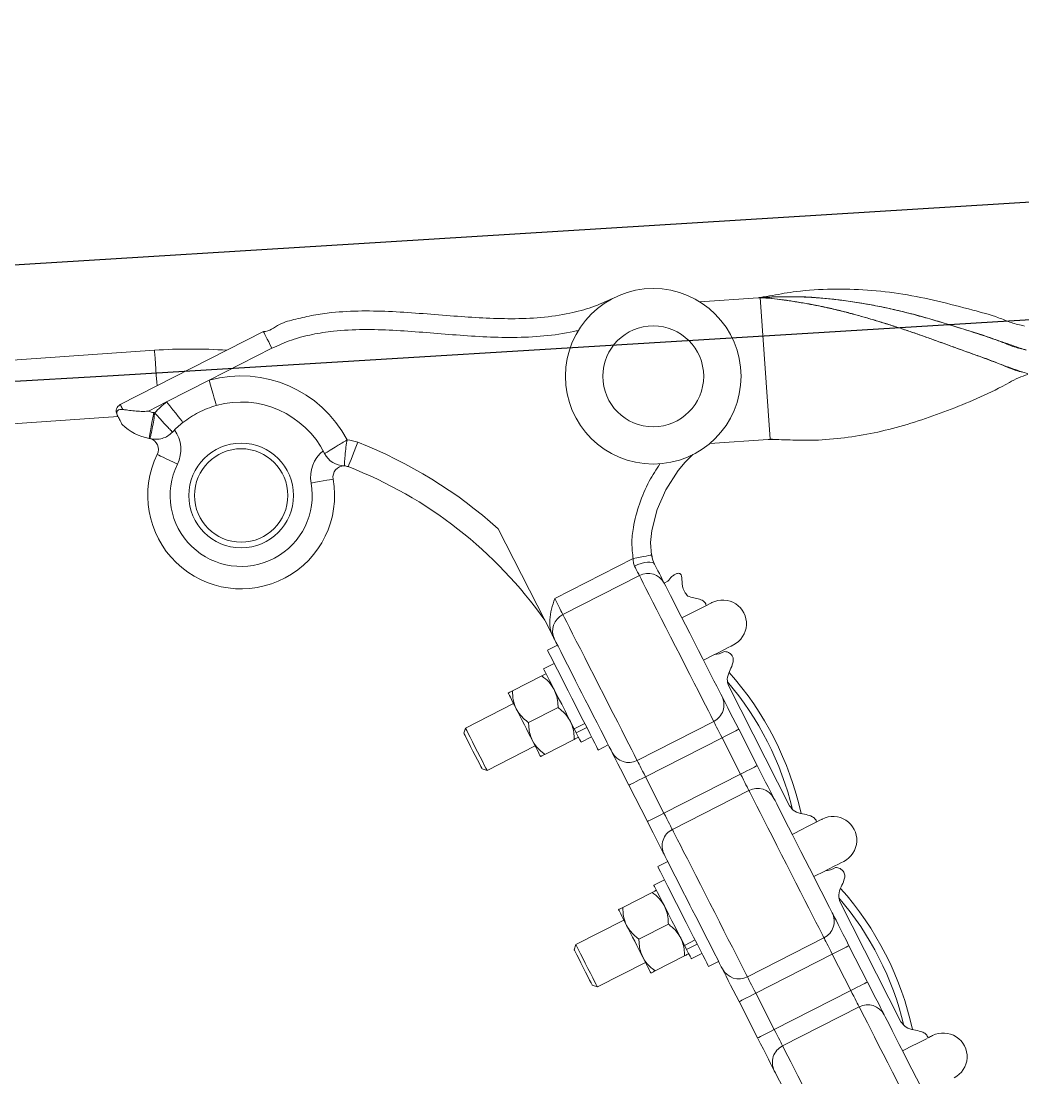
# Model space of a CAD drawing. Header units: millimetres. Extents: x 1587714 to 3094800, y -694377 to -413614.
# Drawn here: x 2352859.8 to 2353127.8, y -549986.3 to -549703.6 of the extents above; entities that cross this region are included whole.
import ezdxf

# ---------------------------------------------------------------- set-up
doc = ezdxf.new("R2010")
doc.units = ezdxf.units.MM

# ---------------------------------------------------------------- blocks, each defined once
blk = doc.blocks.new('poste RT1 vista lateral')
at = {"color": 7, "linetype": 'Continuous', "lineweight": 15}
for p, q in [((-1407.0499, 8967.9978), (-1422.672, 8966.9049)), ((-1406.5173, 8968.0417), (-1405.9574, 8968.0655)), ((-1406.5168, 8968.035), (-1403.8661, 8930.1274)), ((-1577.6769, 8939.4238), (-1539.3774, 8958.9388)), ((-1568.5252, 8953.9502), (-1962.7506, 8926.3832)), ((-1537.1074, 8954.4833), (-1553.8694, 8945.9431)), ((-1553.8694, 8945.9431), (-1565.2834, 8940.1276)), ((-1565.2834, 8940.1276), (-1570.1217, 8937.6624)), ((-1961.5647, 8909.4241), (-1578.2917, 8936.2252)), ((-1569.7042, 8930.3114), (-1569.7003, 8930.3286)), ((-1563.7283, 8932.0395), (-1563.7401, 8932.0519)), ((-1404.3991, 8930.0902), (-1420.013, 8928.9982)), ((-1403.8655, 8930.1198), (-1403.6875, 8930.1369)), ((-1403.6911, 8930.1417), (-1403.2008, 8930.1836)), ((-1461.9946, 8877.5284), (-1476.6127, 8906.2188)), ((-1435.5898, 8899.4887), (-1435.4433, 8898.7114)), ((-1440.4722, 8898.2136), (-1461.4708, 8887.5144)), ((-1438.8046, 8893.6656), (-1459.2877, 8883.2295)), ((-1431.24, 8892.1645), (-1432.183, 8891.6838)), ((-1460.7543, 8875.0947), (-1463.4274, 8873.7328)), ((-1461.6279, 8870.2004), (-1464.4567, 8868.7594)), ((-1464.9022, 8866.8358), (-1472.778, 8862.8228)), ((-1398.6631, 8832.1202), (-1414.9348, 8864.0549)), ((-1472.4682, 8859.4182), (-1485.3395, 8852.8597)), ((-1460.578, 8858.3491), (-1468.4538, 8854.336)), ((-1456.2626, 8852.6776), (-1453.4337, 8854.1186)), ((-1418.9393, 8854.6784), (-1439.4224, 8844.2414)), ((-1485.3395, 8852.8597), (-1485.7765, 8851.5141)), ((-1456.2101, 8852.5746), (-1455.6966, 8851.5666)), ((-1455.6966, 8851.5666), (-1452.8677, 8853.0076)), ((-1412.2528, 8852.5689), (-1407.2985, 8842.8452)), ((-1456.2537, 8849.8623), (-1464.1295, 8845.8493)), ((-1454.436, 8849.0927), (-1451.607, 8850.5337)), ((-1449.8076, 8847.0023), (-1447.1345, 8848.3641)), ((-1416.7079, 8850.2991), (-1437.1911, 8839.8621)), ((-1411.7535, 8840.5755), (-1416.7079, 8850.2991)), ((-1479.5738, 8841.5434), (-1466.7025, 8848.1019)), ((-1480.9188, 8841.9802), (-1479.5738, 8841.5434)), ((-1437.1911, 8839.8621), (-1432.2366, 8830.1384)), ((-1411.7535, 8840.5755), (-1432.2366, 8830.1384)), ((-1436.6917, 8827.8687), (-1441.646, 8837.5924)), ((-1409.5221, 8836.1962), (-1430.0052, 8825.7592)), ((-1431.2449, 8817.179), (-1433.9179, 8815.8171)), ((-1432.1185, 8812.2857), (-1434.9474, 8810.8437)), ((-1435.3929, 8808.9211), (-1443.2687, 8804.908)), ((-1368.8475, 8774.3323), (-1385.1194, 8806.267)), ((-1442.9588, 8801.5025), (-1455.8301, 8794.944)), ((-1431.0686, 8800.4334), (-1438.9444, 8796.4213)), ((-1455.8301, 8794.944), (-1456.2672, 8793.5994)), ((-1426.7532, 8794.7619), (-1423.9243, 8796.2029)), ((-1426.7006, 8794.6589), (-1426.1872, 8793.6509)), ((-1426.1872, 8793.6509), (-1423.3583, 8795.0928)), ((-1389.44, 8796.7827), (-1409.923, 8786.3457)), ((-1382.7535, 8794.6732), (-1377.7992, 8784.9495)), ((-1426.7444, 8791.9466), (-1434.6201, 8787.9345)), ((-1424.9267, 8791.177), (-1422.0977, 8792.618)), ((-1387.2086, 8792.4035), (-1407.6917, 8781.9664)), ((-1382.2542, 8782.6798), (-1387.2086, 8792.4035)), ((-1450.0645, 8783.6287), (-1437.1931, 8790.1862)), ((-1420.2983, 8789.0866), (-1417.6252, 8790.4484)), ((-1451.4094, 8784.0655), (-1450.0645, 8783.6287)), ((-1407.6917, 8781.9664), (-1402.7373, 8772.2428)), ((-1382.2542, 8782.6798), (-1402.7373, 8772.2428)), ((-1407.1923, 8769.973), (-1412.1467, 8779.6967)), ((-1380.0228, 8778.3005), (-1400.506, 8767.8635))]:
    blk.add_line(p, q, dxfattribs=at)
at = {"color": 7, "linetype": 'Continuous', "lineweight": 15, "flags": 128}
for points in [[(-1406.5168, 8968.035), (-1406.5168, 8968.035)], [(-1537.1074, 8954.4833), (-1537.5503, 8955.353), (-1537.9761, 8956.1884), (-1538.3685, 8956.959), (-1538.7124, 8957.6342), (-1538.9947, 8958.1883), (-1539.2045, 8958.5993), (-1539.3338, 8958.853), (-1539.3774, 8958.9388)], [(-1552.0045, 8939.1959), (-1552.0404, 8939.3256), (-1552.1465, 8939.7099), (-1552.3187, 8940.3327), (-1552.5507, 8941.1719), (-1552.8333, 8942.1942), (-1553.1557, 8943.3615), (-1553.5056, 8944.627), (-1553.8694, 8945.9431)], [(-1577.6769, 8939.4238), (-1577.666, 8939.4028), (-1577.6333, 8939.3389), (-1577.5793, 8939.2321), (-1577.5043, 8939.0852), (-1577.4092, 8938.8983), (-1577.2948, 8938.6742), (-1577.1622, 8938.4139), (-1577.0127, 8938.1201)], [(-1560.921, 8934.6526), (-1561.0048, 8934.7584), (-1561.253, 8935.0693), (-1561.6562, 8935.5757), (-1562.1987, 8936.2566), (-1562.8597, 8937.0863), (-1563.6139, 8938.0324), (-1564.4322, 8939.0595), (-1565.2834, 8940.1276)], [(-1569.959, 8930.3687), (-1569.9354, 8930.5012), (-1569.8654, 8930.8932), (-1569.7518, 8931.5302), (-1569.599, 8932.3876), (-1569.4128, 8933.4319), (-1569.2002, 8934.623), (-1568.9697, 8935.9152), (-1568.7299, 8937.2599)], [(-1516.7015, 8922.8137), (-1516.6526, 8922.9386), (-1516.508, 8923.3096), (-1516.2732, 8923.9123), (-1515.9572, 8924.7239), (-1515.572, 8925.7119), (-1515.1326, 8926.8401), (-1514.6559, 8928.0636), (-1514.16, 8929.3358)], [(-1403.8661, 8930.1274), (-1403.8661, 8930.1274)], [(-1567.792, 8926.0972), (-1567.6885, 8926.0466), (-1567.3818, 8925.8969), (-1566.8839, 8925.6527), (-1566.2137, 8925.3247), (-1565.3971, 8924.9251), (-1564.4655, 8924.4692), (-1563.4546, 8923.9743), (-1562.4033, 8923.4593)], [(-1424.4533, 8926.0571), (-1424.4533, 8926.0571), (-1424.4917, 8926.0247), (-1426.6096, 8924.0067), (-1428.4879, 8921.7608), (-1431.7389, 8916.6024), (-1434.0236, 8911.3686), (-1435.505, 8905.7133), (-1435.8194, 8902.4928), (-1435.5661, 8899.1778)], [(-1520.7428, 8919.493), (-1520.8563, 8919.4729), (-1521.1925, 8919.4129), (-1521.7383, 8919.3156), (-1522.4729, 8919.184), (-1523.3681, 8919.0247), (-1524.3892, 8918.8426), (-1525.4974, 8918.6451), (-1526.6498, 8918.4401)], [(-1435.5661, 8899.1778), (-1435.6604, 8899.1597), (-1435.9396, 8899.1044), (-1436.393, 8899.0157), (-1437.0031, 8898.8955), (-1437.7465, 8898.7496), (-1438.5946, 8898.5827), (-1439.515, 8898.4015), (-1440.4722, 8898.2136)], [(-1435.5661, 8899.1778), (-1435.2137, 8897.8379), (-1435.0421, 8897.3706), (-1434.7367, 8896.6954), (-1434.7367, 8896.6954)], [(-1434.7367, 8896.6954), (-1434.9975, 8896.9958), (-1435.4195, 8897.198), (-1435.9865, 8897.2924), (-1436.6766, 8897.2771), (-1437.4633, 8897.1522), (-1438.3166, 8896.9233), (-1439.2034, 8896.5971), (-1440.0899, 8896.189)], [(-1434.7367, 8896.6954), (-1434.2861, 8895.8113), (-1433.8631, 8894.9816), (-1433.4729, 8894.2158), (-1433.1204, 8893.5235), (-1432.8099, 8892.9141), (-1432.5452, 8892.3953), (-1432.3296, 8891.9718), (-1432.1657, 8891.6495)], [(-1438.8046, 8893.6656), (-1438.8865, 8893.8267), (-1438.9943, 8894.0384), (-1439.1267, 8894.2978), (-1439.2819, 8894.603), (-1439.4581, 8894.9482), (-1439.6531, 8895.3316), (-1439.8646, 8895.7465), (-1440.0899, 8896.189)], [(-1418.9393, 8854.6784), (-1419.2576, 8855.303), (-1419.7343, 8856.2386), (-1420.3618, 8857.4698), (-1421.1296, 8858.9766), (-1422.0254, 8860.7352), (-1423.0346, 8862.716), (-1424.1406, 8864.8865), (-1425.3254, 8867.2116), (-1426.5699, 8869.6539), (-1427.8536, 8872.1735), (-1429.1558, 8874.7294), (-1430.4549, 8877.2786), (-1431.7301, 8879.782), (-1432.9606, 8882.1967), (-1434.1261, 8884.4836), (-1435.2077, 8886.6065), (-1436.1879, 8888.531), (-1437.0506, 8890.2237), (-1437.7819, 8891.659), (-1438.3697, 8892.813), (-1438.8046, 8893.6656)], [(-1432.1657, 8891.6495), (-1431.7593, 8890.8522), (-1431.1927, 8889.7402), (-1430.4783, 8888.3383), (-1429.6319, 8886.677), (-1428.6722, 8884.7935), (-1427.6207, 8882.7298), (-1426.5005, 8880.5315), (-1425.3365, 8878.2475), (-1424.1546, 8875.9272), (-1422.9808, 8873.6241), (-1421.8414, 8871.3877), (-1420.7614, 8869.2677), (-1419.7649, 8867.3117), (-1418.8738, 8865.5636), (-1418.1082, 8864.0606), (-1417.4847, 8862.8371), (-1417.0173, 8861.9196), (-1416.7164, 8861.3293)], [(-1461.4708, 8887.5144), (-1461.1053, 8886.7962), (-1460.7492, 8886.0981), (-1460.412, 8885.4363), (-1460.1025, 8884.8288), (-1459.8287, 8884.2909), (-1459.5979, 8883.8379), (-1459.4158, 8883.4813), (-1459.2877, 8883.2295)], [(-1419.405, 8886.4548), (-1419.5674, 8886.3719), (-1420.0523, 8886.1248), (-1420.8526, 8885.7176), (-1421.9565, 8885.155), (-1423.3481, 8884.4454), (-1425.0069, 8883.6005), (-1426.909, 8882.6315), (-1427.4341, 8882.3636)], [(-1459.2877, 8883.2295), (-1458.8528, 8882.376), (-1458.265, 8881.222), (-1457.5338, 8879.7867), (-1456.6711, 8878.094), (-1455.6908, 8876.1704), (-1454.6092, 8874.0475), (-1453.4436, 8871.7597), (-1452.2132, 8869.3449), (-1450.938, 8866.8425), (-1449.6388, 8864.2924), (-1448.3368, 8861.7365), (-1447.053, 8859.2179), (-1445.8086, 8856.7755), (-1444.6236, 8854.4495), (-1443.5177, 8852.2789), (-1442.5085, 8850.2982), (-1441.6128, 8848.5405), (-1440.8448, 8847.0337), (-1440.2174, 8845.8016), (-1439.7407, 8844.866), (-1439.4224, 8844.2414)], [(-1461.5588, 8876.673), (-1461.5992, 8876.7521), (-1461.6436, 8876.8399), (-1461.6921, 8876.9352), (-1461.7448, 8877.0382), (-1461.8015, 8877.1498), (-1461.8619, 8877.2681), (-1461.9264, 8877.3949), (-1461.9946, 8877.5284)], [(-1454.8893, 8863.5838), (-1455.8937, 8865.555), (-1457.0139, 8867.7533), (-1458.0654, 8869.817), (-1459.0251, 8871.7005), (-1459.8715, 8873.3618), (-1460.5859, 8874.7637), (-1461.1525, 8875.8757), (-1461.5588, 8876.673)], [(-1457.9015, 8862.8876), (-1458.9073, 8864.8617), (-1459.8595, 8866.73), (-1460.7356, 8868.4494), (-1461.5152, 8869.9801), (-1462.1802, 8871.2847), (-1462.7146, 8872.3338), (-1463.1061, 8873.1024), (-1463.3456, 8873.5716), (-1463.4274, 8873.7328), (-1463.4274, 8873.7328)], [(-1421.6685, 8871.0482), (-1421.1433, 8871.3152), (-1419.2412, 8872.2842), (-1417.5824, 8873.1301), (-1416.1908, 8873.8387), (-1415.0868, 8874.4013), (-1414.2867, 8874.8095), (-1413.8017, 8875.0565), (-1413.6394, 8875.1385)], [(-1416.0276, 8873.3523), (-1417.4383, 8872.7734), (-1418.6394, 8872.5913)], [(-1456.2626, 8852.6776), (-1457.0075, 8854.1396), (-1457.8312, 8855.756), (-1458.7074, 8857.4755), (-1459.6074, 8859.2417), (-1460.5022, 8860.9984), (-1461.3629, 8862.6873), (-1462.1615, 8864.2542), (-1462.8721, 8865.6495), (-1463.4719, 8866.8263), (-1463.9413, 8867.7475), (-1464.2653, 8868.3836), (-1464.4331, 8868.7127), (-1464.4567, 8868.7594)], [(-1449.8076, 8847.0023), (-1449.8267, 8847.0395), (-1449.9839, 8847.3485), (-1450.2966, 8847.9617), (-1450.7574, 8848.8667), (-1451.3556, 8850.0407), (-1452.0772, 8851.4569), (-1452.9052, 8853.0819), (-1453.8202, 8854.8777), (-1454.8008, 8856.8013), (-1455.8238, 8858.8097), (-1456.8656, 8860.8544), (-1457.9015, 8862.8876)], [(-1453.308, 8860.4805), (-1454.1926, 8862.2162), (-1454.8893, 8863.5838)], [(-1473.9097, 8862.2468), (-1473.8726, 8862.1743), (-1473.7623, 8861.9578), (-1473.5804, 8861.6002), (-1473.3303, 8861.11), (-1473.0161, 8860.4929), (-1472.6431, 8859.7605), (-1472.2179, 8858.9261), (-1471.7475, 8858.0029)], [(-1446.1095, 8846.3519), (-1446.4105, 8846.9431), (-1446.8779, 8847.8606), (-1447.5014, 8849.0841), (-1448.267, 8850.5871), (-1449.158, 8852.3352), (-1450.1546, 8854.2912), (-1451.2346, 8856.4112), (-1452.374, 8858.6476), (-1453.308, 8860.4805)], [(-1416.7164, 8861.3293), (-1416.5068, 8860.9173), (-1416.1697, 8860.2564), (-1415.7148, 8859.3638), (-1415.1561, 8858.2671), (-1414.5102, 8856.9987), (-1413.7965, 8855.5987), (-1413.0364, 8854.1071), (-1412.2528, 8852.5689)], [(-1471.7475, 8858.0029), (-1471.2402, 8857.0073), (-1470.7046, 8855.9563), (-1470.1498, 8854.8672), (-1469.5854, 8853.76), (-1469.0209, 8852.6518), (-1468.4661, 8851.5637), (-1467.9305, 8850.5118), (-1467.4233, 8849.5162)], [(-1416.7079, 8850.2991), (-1417.0996, 8851.0678), (-1417.4796, 8851.8136), (-1417.8364, 8852.5136), (-1418.1593, 8853.1477), (-1418.4386, 8853.6952), (-1418.6659, 8854.1415), (-1418.8345, 8854.4724), (-1418.9393, 8854.6784)], [(-1480.9188, 8841.9802), (-1481.0015, 8842.1433), (-1481.2443, 8842.6192), (-1481.6303, 8843.3764), (-1482.1332, 8844.3644), (-1482.719, 8845.5136), (-1483.3477, 8846.7476), (-1483.9763, 8847.9817), (-1484.5621, 8849.1309), (-1485.0652, 8850.1179), (-1485.4512, 8850.8761), (-1485.6937, 8851.352), (-1485.7765, 8851.5141)], [(-1485.3395, 8852.8597), (-1485.2558, 8852.6947), (-1485.0092, 8852.2112), (-1484.6145, 8851.4369), (-1484.0943, 8850.4155), (-1483.479, 8849.2081), (-1482.8041, 8847.8835), (-1482.1091, 8846.5197), (-1481.4344, 8845.1951), (-1480.819, 8843.9877), (-1480.2988, 8842.9663), (-1479.904, 8842.1919), (-1479.6576, 8841.7084), (-1479.5738, 8841.5434), (-1479.5738, 8841.5434)], [(-1454.436, 8849.0927), (-1454.4361, 8849.0927), (-1454.5211, 8849.2596), (-1454.7657, 8849.7393), (-1455.1617, 8850.5166), (-1455.6966, 8851.5666)], [(-1412.2528, 8852.5689), (-1412.3384, 8852.525), (-1412.592, 8852.3962), (-1413.0036, 8852.1864), (-1413.5577, 8851.9042), (-1414.2328, 8851.5599), (-1415.003, 8851.1679), (-1415.8388, 8850.7416), (-1416.7079, 8850.2991)], [(-1467.4233, 8849.5162), (-1466.9529, 8848.593), (-1466.5276, 8847.7585), (-1466.1547, 8847.0271), (-1465.8404, 8846.41), (-1465.5903, 8845.9189), (-1465.4085, 8845.5622), (-1465.2981, 8845.3457), (-1465.261, 8845.2733)], [(-1441.646, 8837.5924), (-1442.4296, 8839.1297), (-1443.1897, 8840.6222), (-1443.9034, 8842.0222), (-1444.5493, 8843.2906), (-1445.108, 8844.3863), (-1445.5629, 8845.279), (-1445.9, 8845.9408), (-1446.1095, 8846.3519)], [(-1439.4224, 8844.2414), (-1439.3176, 8844.0363), (-1439.1491, 8843.7054), (-1438.9217, 8843.2591), (-1438.6424, 8842.7107), (-1438.3195, 8842.0765), (-1437.9627, 8841.3765), (-1437.5828, 8840.6308), (-1437.1911, 8839.8621)], [(-1407.2985, 8842.8452), (-1407.3841, 8842.8013), (-1407.6375, 8842.6726), (-1408.0493, 8842.4628), (-1408.6034, 8842.1805), (-1409.2784, 8841.8362), (-1410.0487, 8841.4443), (-1410.8843, 8841.018), (-1411.7535, 8840.5755)], [(-1407.2985, 8842.8452), (-1406.5149, 8841.3079), (-1405.7549, 8839.8154), (-1405.0412, 8838.4154), (-1404.3953, 8837.147), (-1403.8364, 8836.0503), (-1403.3816, 8835.1586), (-1403.0445, 8834.4967), (-1402.8349, 8834.0847)], [(-1441.646, 8837.5924), (-1441.5604, 8837.6362), (-1441.3069, 8837.765), (-1440.8953, 8837.9748), (-1440.3412, 8838.2571), (-1439.6661, 8838.6014), (-1438.8959, 8838.9933), (-1438.0601, 8839.4196), (-1437.1911, 8839.8621)], [(-1409.5221, 8836.1962), (-1409.6269, 8836.4012), (-1409.7955, 8836.7321), (-1410.0228, 8837.1785), (-1410.3021, 8837.7268), (-1410.625, 8838.361), (-1410.9818, 8839.061), (-1411.3617, 8839.8068), (-1411.7535, 8840.5755)], [(-1389.44, 8796.7827), (-1389.7534, 8797.3979), (-1390.2215, 8798.3162), (-1390.8369, 8799.5245), (-1391.5897, 8801.0018), (-1392.468, 8802.7251), (-1393.4577, 8804.6677), (-1394.5433, 8806.7982), (-1395.7073, 8809.0832), (-1396.9315, 8811.4855), (-1398.196, 8813.967), (-1399.481, 8816.4895), (-1400.7661, 8819.011), (-1402.0306, 8821.4934), (-1403.2547, 8823.8957), (-1404.4188, 8826.1797), (-1405.5043, 8828.3103), (-1406.4941, 8830.2529), (-1407.3724, 8831.9771), (-1408.1252, 8833.4544), (-1408.7406, 8834.6617), (-1409.2087, 8835.5811), (-1409.5221, 8836.1962)], [(-1402.8349, 8834.0847), (-1402.5416, 8833.5097), (-1402.0881, 8832.619), (-1401.4841, 8831.4335), (-1400.7425, 8829.9782), (-1399.879, 8828.2835), (-1398.9121, 8826.3867), (-1397.8625, 8824.3258), (-1396.7524, 8822.1476), (-1395.6056, 8819.8969), (-1394.4464, 8817.6215), (-1393.2995, 8815.3708), (-1392.1894, 8813.1926), (-1391.1398, 8811.1327), (-1390.173, 8809.2349), (-1389.3096, 8807.5402), (-1388.568, 8806.0849), (-1387.9639, 8804.8995), (-1387.5105, 8804.0087), (-1387.217, 8803.4337)], [(-1436.6917, 8827.8687), (-1436.606, 8827.9126), (-1436.3525, 8828.0413), (-1435.9408, 8828.2511), (-1435.3868, 8828.5334), (-1434.7117, 8828.8777), (-1433.9414, 8829.2696), (-1433.1058, 8829.6959), (-1432.2366, 8830.1384)], [(-1432.2366, 8830.1384), (-1431.8449, 8829.3698), (-1431.465, 8828.624), (-1431.1082, 8827.924), (-1430.7852, 8827.2898), (-1430.5059, 8826.7424), (-1430.2786, 8826.2961), (-1430.1099, 8825.9652), (-1430.0052, 8825.7592)], [(-1389.8956, 8828.5391), (-1390.0581, 8828.4562), (-1390.5429, 8828.2092), (-1391.3432, 8827.8019), (-1392.4472, 8827.2393), (-1393.8387, 8826.5307), (-1395.4976, 8825.6848), (-1397.3996, 8824.7159), (-1397.9247, 8824.4479)], [(-1432.2281, 8819.1082), (-1432.4376, 8819.5202), (-1432.7748, 8820.1811), (-1433.2296, 8821.0738), (-1433.7884, 8822.1705), (-1434.4343, 8823.4389), (-1435.1481, 8824.8389), (-1435.908, 8826.3304), (-1436.6917, 8827.8687)], [(-1430.0052, 8825.7592), (-1429.6917, 8825.1441), (-1429.2236, 8824.2257), (-1428.6082, 8823.0174), (-1427.8555, 8821.5401), (-1426.9772, 8819.8168), (-1425.9874, 8817.8742), (-1424.9019, 8815.7437), (-1423.7378, 8813.4587), (-1422.5138, 8811.0564), (-1421.2492, 8808.5749), (-1419.9641, 8806.0524), (-1418.6792, 8803.5309), (-1417.4145, 8801.0485), (-1416.1904, 8798.6462), (-1415.0264, 8796.3622), (-1413.9408, 8794.2317), (-1412.951, 8792.289), (-1412.0728, 8790.5648), (-1411.32, 8789.0875), (-1410.7047, 8787.8802), (-1410.2365, 8786.9608), (-1409.923, 8786.3457)], [(-1425.3092, 8805.5298), (-1426.1456, 8807.1711), (-1427.2557, 8809.3493), (-1428.3053, 8811.4092), (-1429.2722, 8813.307), (-1430.1355, 8815.0017), (-1430.8773, 8816.457), (-1431.4812, 8817.6425), (-1431.9348, 8818.5332), (-1432.2281, 8819.1082)], [(-1392.159, 8813.1325), (-1391.6339, 8813.4005), (-1389.7319, 8814.3694), (-1388.073, 8815.2144), (-1386.6815, 8815.9239), (-1385.5775, 8816.4856), (-1384.7772, 8816.8938), (-1384.2924, 8817.1408), (-1384.1299, 8817.2238)], [(-1428.3921, 8804.9719), (-1429.398, 8806.946), (-1430.3501, 8808.8143), (-1431.2263, 8810.5347), (-1432.0059, 8812.0644), (-1432.6708, 8813.369), (-1433.2052, 8814.4181), (-1433.5968, 8815.1867), (-1433.8362, 8815.6569), (-1433.9179, 8815.8171), (-1433.9179, 8815.8171)], [(-1426.7532, 8794.7619), (-1427.498, 8796.2239), (-1428.3219, 8797.8404), (-1429.198, 8799.5598), (-1430.098, 8801.326), (-1430.9928, 8803.0827), (-1431.8535, 8804.7717), (-1432.652, 8806.3385), (-1433.3628, 8807.7338), (-1433.9625, 8808.9106), (-1434.432, 8809.8319), (-1434.7559, 8810.468), (-1434.9237, 8810.797), (-1434.9474, 8810.8437)], [(-1444.4002, 8804.3311), (-1444.3633, 8804.2586), (-1444.2529, 8804.0421), (-1444.0711, 8803.6854), (-1443.8209, 8803.1943), (-1443.5067, 8802.5773), (-1443.1336, 8801.8458), (-1442.7084, 8801.0104), (-1442.2381, 8800.0882)], [(-1420.2983, 8789.0866), (-1420.3172, 8789.1238), (-1420.4745, 8789.4328), (-1420.7871, 8790.046), (-1421.248, 8790.951), (-1421.8463, 8792.125), (-1422.5678, 8793.5412), (-1423.3958, 8795.1663), (-1424.3109, 8796.962), (-1425.2914, 8798.8865), (-1426.3145, 8800.894), (-1427.3562, 8802.9387), (-1428.3921, 8804.9719)], [(-1423.7497, 8802.4685), (-1424.6833, 8804.3005), (-1425.3092, 8805.5298)], [(-1387.217, 8803.4337), (-1387.0075, 8803.0217), (-1386.6703, 8802.3608), (-1386.2155, 8801.4681), (-1385.6568, 8800.3714), (-1385.0109, 8799.103), (-1384.2972, 8797.703), (-1383.5371, 8796.2115), (-1382.7535, 8794.6732)], [(-1416.6102, 8788.4562), (-1416.9035, 8789.0322), (-1417.3571, 8789.923), (-1417.9612, 8791.1084), (-1418.7028, 8792.5637), (-1419.5662, 8794.2584), (-1420.533, 8796.1552), (-1421.5826, 8798.2161), (-1422.6927, 8800.3943), (-1423.7497, 8802.4685)], [(-1442.2381, 8800.0882), (-1441.7308, 8799.0925), (-1441.1952, 8798.0406), (-1440.6404, 8796.9525), (-1440.0759, 8795.8443), (-1439.5116, 8794.7371), (-1438.9568, 8793.648), (-1438.4212, 8792.5971), (-1437.9138, 8791.6014)], [(-1455.8301, 8794.944), (-1455.7463, 8794.78), (-1455.4999, 8794.2955), (-1455.1051, 8793.5212), (-1454.5849, 8792.4998), (-1453.9695, 8791.2924), (-1453.2948, 8789.9678), (-1452.5998, 8788.604), (-1451.925, 8787.2794), (-1451.3096, 8786.072), (-1450.7894, 8785.0516), (-1450.3947, 8784.2762), (-1450.1482, 8783.7927), (-1450.0645, 8783.6287), (-1450.0645, 8783.6287)], [(-1387.2086, 8792.4035), (-1387.6004, 8793.1721), (-1387.9803, 8793.9179), (-1388.3371, 8794.6179), (-1388.66, 8795.2521), (-1388.9393, 8795.7995), (-1389.1666, 8796.2458), (-1389.3352, 8796.5767), (-1389.44, 8796.7827)], [(-1382.7535, 8794.6732), (-1382.8391, 8794.6293), (-1383.0927, 8794.5006), (-1383.5043, 8794.2908), (-1384.0584, 8794.0085), (-1384.7335, 8793.6642), (-1385.5037, 8793.2723), (-1386.3395, 8792.846), (-1387.2086, 8792.4035)], [(-1451.4094, 8784.0655), (-1451.4922, 8784.2276), (-1451.7348, 8784.7035), (-1452.1208, 8785.4617), (-1452.6239, 8786.4487), (-1453.2097, 8787.5988), (-1453.8383, 8788.8319), (-1454.4669, 8790.066), (-1455.0527, 8791.2152), (-1455.5557, 8792.2032), (-1455.9417, 8792.9604), (-1456.1843, 8793.4363), (-1456.2672, 8793.5994)], [(-1424.9267, 8791.177), (-1424.9267, 8791.177), (-1425.0118, 8791.3439), (-1425.2563, 8791.8236), (-1425.6524, 8792.6018), (-1426.1872, 8793.6509)], [(-1437.9138, 8791.6014), (-1437.4435, 8790.6783), (-1437.0182, 8789.8428), (-1436.6453, 8789.1114), (-1436.3311, 8788.4943), (-1436.0809, 8788.0032), (-1435.8991, 8787.6465), (-1435.7887, 8787.43), (-1435.7517, 8787.3576)], [(-1412.1467, 8779.6967), (-1412.9303, 8781.234), (-1413.6904, 8782.7265), (-1414.4041, 8784.1265), (-1415.05, 8785.3949), (-1415.6087, 8786.4907), (-1416.0635, 8787.3833), (-1416.4007, 8788.0452), (-1416.6102, 8788.4562)], [(-1409.923, 8786.3457), (-1409.8183, 8786.1407), (-1409.6498, 8785.8098), (-1409.4224, 8785.3634), (-1409.143, 8784.8151), (-1408.8202, 8784.1809), (-1408.4634, 8783.4809), (-1408.0834, 8782.7351), (-1407.6917, 8781.9664)], [(-1377.7992, 8784.9495), (-1377.8848, 8784.9057), (-1378.1382, 8784.7769), (-1378.55, 8784.5671), (-1379.104, 8784.2848), (-1379.7792, 8783.9406), (-1380.5494, 8783.5486), (-1381.385, 8783.1223), (-1382.2542, 8782.6798)], [(-1377.7992, 8784.9495), (-1377.0155, 8783.4122), (-1376.2556, 8781.9197), (-1375.5419, 8780.5197), (-1374.8959, 8779.2513), (-1374.3371, 8778.1546), (-1373.8823, 8777.2629), (-1373.5451, 8776.6011), (-1373.3357, 8776.1891)], [(-1412.1467, 8779.6967), (-1412.0611, 8779.7406), (-1411.8076, 8779.8693), (-1411.396, 8780.0791), (-1410.8419, 8780.3614), (-1410.1668, 8780.7057), (-1409.3966, 8781.0977), (-1408.5608, 8781.5239), (-1407.6917, 8781.9664)], [(-1380.0228, 8778.3005), (-1380.1276, 8778.5056), (-1380.2962, 8778.8365), (-1380.5235, 8779.2828), (-1380.8028, 8779.8312), (-1381.1257, 8780.4654), (-1381.4825, 8781.1654), (-1381.8625, 8781.9111), (-1382.2542, 8782.6798)], [(-1360.1575, 8739.3124), (-1360.5923, 8740.1659), (-1361.1801, 8741.3199), (-1361.9113, 8742.7552), (-1362.7742, 8744.4479), (-1363.7543, 8746.3715), (-1364.836, 8748.4944), (-1366.0015, 8750.7823), (-1367.2319, 8753.197), (-1368.5072, 8755.6994), (-1369.8063, 8758.2495), (-1371.1085, 8760.8054), (-1372.3921, 8763.324), (-1373.6367, 8765.7664), (-1374.8215, 8768.0924), (-1375.9275, 8770.263), (-1376.9366, 8772.2437), (-1377.8325, 8774.0014), (-1378.6003, 8775.5082), (-1379.2277, 8776.7403), (-1379.7045, 8777.6759), (-1380.0228, 8778.3005)], [(-1373.3357, 8776.1891), (-1373.0348, 8775.5988), (-1372.5673, 8774.6813), (-1371.9439, 8773.4578), (-1371.1782, 8771.9548), (-1370.2871, 8770.2067), (-1369.2906, 8768.2507), (-1368.2106, 8766.1307), (-1367.0711, 8763.8943), (-1365.8974, 8761.5912), (-1364.7154, 8759.2719), (-1363.5514, 8756.9869), (-1362.4313, 8754.7886), (-1361.3798, 8752.7249), (-1360.4202, 8750.8414), (-1359.5738, 8749.1801), (-1358.8592, 8747.7782), (-1358.2926, 8746.6662), (-1357.8864, 8745.8689)], [(-1407.1923, 8769.973), (-1407.1067, 8770.0169), (-1406.8533, 8770.1457), (-1406.4415, 8770.3555), (-1405.8875, 8770.6378), (-1405.2123, 8770.982), (-1404.4421, 8771.374), (-1403.6065, 8771.8003), (-1402.7373, 8772.2428)], [(-1402.7373, 8772.2428), (-1402.3456, 8771.4741), (-1401.9657, 8770.7283), (-1401.6089, 8770.0284), (-1401.2859, 8769.3942), (-1401.0066, 8768.8468), (-1400.7792, 8768.4004), (-1400.6106, 8768.0695), (-1400.506, 8767.8635)], [(-1402.7288, 8761.2126), (-1402.9383, 8761.6246), (-1403.2755, 8762.2855), (-1403.7303, 8763.1781), (-1404.2891, 8764.2748), (-1404.9351, 8765.5432), (-1405.6488, 8766.9432), (-1406.4087, 8768.4348), (-1407.1923, 8769.973)], [(-1361.8798, 8769.8634), (-1362.9377, 8769.3236), (-1364.3293, 8768.615), (-1365.9882, 8767.7691), (-1367.8903, 8766.8002), (-1368.4153, 8766.5331)], [(-1400.506, 8767.8635), (-1400.1877, 8767.2389), (-1399.7108, 8766.3033), (-1399.0834, 8765.0721), (-1398.3156, 8763.5653), (-1397.4197, 8761.8067), (-1396.4106, 8759.8259), (-1395.3046, 8757.6554), (-1394.1197, 8755.3303), (-1392.8752, 8752.888), (-1391.5916, 8750.3684), (-1390.2895, 8747.8125), (-1388.9902, 8745.2633), (-1387.715, 8742.7599), (-1386.4847, 8740.3452), (-1385.3192, 8738.0583), (-1384.2375, 8735.9354), (-1383.2573, 8734.0109), (-1382.3945, 8732.3182), (-1381.6633, 8730.8829), (-1381.0754, 8729.7289), (-1380.6407, 8728.8754)], [(-1395.7342, 8747.4854), (-1396.4643, 8748.9178), (-1397.6038, 8751.1542), (-1398.6837, 8753.2742), (-1399.6803, 8755.2302), (-1400.5713, 8756.9783), (-1401.3371, 8758.4813), (-1401.9605, 8759.7048), (-1402.428, 8760.6223), (-1402.7288, 8761.2126)]]:
    blk.add_lwpolyline(points, dxfattribs=at)
at = {"color": 8, "linetype": 'Continuous', "lineweight": 15, "flags": 128}
blk.add_lwpolyline([(-1568.5252, 8953.9502), (-1568.522, 8953.9034), (-1568.4963, 8953.5344), (-1568.4459, 8952.8134), (-1568.373, 8951.772), (-1568.2809, 8950.454), (-1568.1735, 8948.9195), (-1568.0557, 8947.2334), (-1567.9323, 8945.4701), (-1567.8593, 8944.4268)], dxfattribs=at)
at = {"color": 7, "linetype": 'Continuous', "lineweight": 15}
for centre, radius in [((-1435.1184, 8946.9886), 23.492), ((-1435.1184, 8946.9886), 13.5), ((-1545.3466, 8915.1077), 14), ((-1545.3466, 8915.1077), 12.5)]:
    blk.add_circle(centre, radius, dxfattribs=at)
for centre, radius, start, end in [((-1558.7943, 8814.7896), 139.5, 86.038239, 94), ((-1545.3466, 8915.1077), 31.9915, 27.720285, 105.450645), ((-1576.769, 8937.6421), 2, 117, 207), ((-1545.3466, 8915.1077), 31.9915, 128.549355, 136.297694), ((-1545.3466, 8915.1077), 24.9915, 26.667059, 105.450645), ((-1594.0666, 8928.7826), 17.4346, 26.629482, 27.135471), ((-1567.5138, 8944.0793), 6.9269, 247.883877, 259.888291), ((-1570.4855, 8927.4163), 9.999, 78.397586, 79.888291), ((-1567.5138, 8944.0793), 13.9269, 225.99118, 259.888291), ((-1545.3466, 8915.1077), 24.9915, 128.549355, 137.35092), ((-1570.4855, 8927.4163), 2.999, 74.900981, 79.888291), ((-1570.4855, 8927.4163), 2.999, 333.9125, 74.900981), ((-1570.4855, 8927.4163), 8.999, 333.9125, 35.477904), ((-1517.7904, 8920.019), 9.999, 68.711035, 85.620393), ((-1558.7943, 8814.7896), 122.935, 48.048951, 68.711035), ((-1545.3466, 8915.1077), 24.9915, 153.9125, 10.105479), ((-1517.7904, 8920.019), 8.999, 128.540075, 190.105479), ((-1517.6517, 8929.0169), 6, 206.667059, 269.116998), ((-1545.3466, 8915.1077), 18.9915, 153.9125, 10.105479), ((-1517.7904, 8920.019), 2.999, 89.116998, 190.105479), ((-1517.7904, 8920.019), 2.999, 68.711035, 89.116998), ((-1558.7943, 8814.7896), 115.935, 35.261034, 68.711035), ((-1436.4936, 8889.3366), 4.9072, 28.120785, 118.094699), ((-1416.5222, 8880.7968), 6.35, 297, 117), ((-1457.1423, 8878.8148), 4.9084, 115.917893, 205.871796), ((-1477.2237, 8812.2043), 81.5672, 13.408206, 40.591794), ((-1477.2237, 8812.2043), 83.5672, 12.304444, 41.695556), ((-1421.1532, 8859.1153), 4.9585, 296.5179, 26.520418), ((-1441.7103, 8848.6414), 4.9593, 207.494484, 297.473347), ((-1407.2345, 8831.796), 4.9593, 27.484616, 117.46894), ((-1387.0128, 8822.8814), 6.35, 297, 117), ((-1427.7914, 8821.3223), 4.9585, 116.518048, 206.520269), ((-1389.3967, 8820.4379), 5.748, 273.099199, 301.593804), ((-1447.4081, 8754.4165), 83.5672, 12.304444, 41.695556), ((-1447.4081, 8754.4165), 81.5672, 13.408206, 40.591794), ((-1391.6539, 8801.2197), 4.9586, 296.517983, 26.518486), ((-1412.2109, 8790.7458), 4.9594, 207.495107, 297.473311), ((-1377.7352, 8773.9004), 4.9592, 27.483651, 117.469905), ((-1187.8589, 8430.2562), 381.5961, 116.879817, 117.066395), ((-1357.5034, 8764.966), 6.35, 297, 117), ((-1398.2921, 8763.4266), 4.9585, 116.518048, 206.520269)]:
    blk.add_arc(centre, radius, start, end, dxfattribs=at)
for points, knots in [([(-1335.7857, 8960.4313), (-1336.9739, 8960.7063), (-1339.3625, 8961.2591), (-1343.8028, 8963.1974), (-1350.5088, 8964.8946), (-1359.0001, 8967.2219), (-1368.3929, 8969.079), (-1377.8459, 8970.2044), (-1387.3302, 8970.4269), (-1394.8124, 8969.9745), (-1400.0635, 8969.2111), (-1403.143, 8968.5953), (-1405.3948, 8968.2529), (-1406.5143, 8968.0827)], [0, 0, 0, 0, 0.04789245, 0.09627011, 0.19261886, 0.32361244, 0.45459391, 0.58925816, 0.72390811, 0.86128687, 0.90767808, 0.95409744, 1, 1, 1, 1]), ([(-1539.3774, 8958.9388), (-1539.3773, 8958.9388), (-1537.823, 8958.9388), (-1535.2197, 8961.2291), (-1530.6222, 8962.2724), (-1525.9776, 8963.4291), (-1520.0791, 8964.2111), (-1513.0324, 8964.5658), (-1502.1021, 8964.262), (-1491.3558, 8963.2913), (-1480.7375, 8962.5465), (-1472.9721, 8962.3088), (-1465.1624, 8962.5888), (-1457.9527, 8963.6209), (-1451.4209, 8965.3423), (-1447.6729, 8967.0564), (-1445.7835, 8967.9205)], [0, 0, 0, 0, 0.00000125, 0.04894753, 0.09791001, 0.14868583, 0.19948167, 0.28499935, 0.37059226, 0.54358824, 0.62468817, 0.70576037, 0.78814771, 0.87043338, 0.93468409, 1, 1, 1, 1]), ([(-1406.5168, 8968.035), (-1406.6163, 8968.028), (-1406.794, 8968.0154), (-1406.9717, 8968.0032), (-1407.0499, 8967.9978)], [0, 0, 0, 0, 0.55994864, 1, 1, 1, 1]), ([(-1334.9038, 8947.7627), (-1336.1256, 8948.032), (-1338.6825, 8948.5955), (-1342.1485, 8950.2126), (-1345.7195, 8951.5872), (-1349.2614, 8952.8528), (-1352.6851, 8954.0382), (-1355.8582, 8955.184), (-1358.8528, 8956.2854), (-1361.8493, 8957.3833), (-1364.8846, 8958.4587), (-1367.8828, 8959.4704), (-1370.931, 8960.4553), (-1374.2906, 8961.5043), (-1377.619, 8962.5102), (-1381.0246, 8963.4946), (-1384.3063, 8964.3727), (-1387.6477, 8965.1656), (-1390.8287, 8965.8202), (-1394.0112, 8966.418), (-1397.1331, 8966.9527), (-1400.3334, 8967.4538), (-1403.3209, 8967.8082), (-1405.5034, 8967.9599), (-1406.5418, 8968.0321)], [0, 0, 0, 0, 0.04915886, 0.10287524, 0.14926679, 0.19897341, 0.24992366, 0.29090628, 0.33095294, 0.37496436, 0.41627057, 0.45782909, 0.49998626, 0.54328034, 0.59800324, 0.63943729, 0.68665459, 0.73624736, 0.77980907, 0.81951272, 0.86952606, 0.91171274, 0.95799744, 1, 1, 1, 1]), ([(-1336.3802, 8948.1423), (-1337.5976, 8948.5635), (-1340.5362, 8949.5801), (-1345.1281, 8951.3006), (-1350.2849, 8953.1947), (-1355.5717, 8955.0997), (-1360.7402, 8956.9707), (-1365.8822, 8958.8018), (-1369.7361, 8960.0953), (-1372.5015, 8960.973), (-1373.9972, 8961.4339), (-1375.4336, 8961.8692), (-1376.8351, 8962.2804), (-1378.3276, 8962.7108), (-1379.8036, 8963.1256), (-1381.0853, 8963.4748), (-1382.2255, 8963.7825), (-1383.238, 8964.0481), (-1384.2916, 8964.3188), (-1385.2428, 8964.5591), (-1386.1296, 8964.7752), (-1387.0006, 8964.9861), (-1387.8839, 8965.1918), (-1388.9547, 8965.4339), (-1390.4103, 8965.7496), (-1392.0843, 8966.0868), (-1393.8278, 8966.4078), (-1395.4514, 8966.6874), (-1397.0955, 8966.9501), (-1399.0735, 8967.2467), (-1401.3482, 8967.5759), (-1403.9359, 8967.9134), (-1405.6562, 8967.9677), (-1406.5167, 8967.9949)], [0, 0, 0, 0, 0.05157047, 0.12448075, 0.19662357, 0.27050032, 0.34889216, 0.41646881, 0.48962242, 0.51317276, 0.53443683, 0.5534265, 0.574514, 0.59427443, 0.61721823, 0.63763189, 0.64911443, 0.66605541, 0.68100889, 0.69427948, 0.70686617, 0.71905184, 0.73169193, 0.7448055, 0.76505545, 0.79428048, 0.8168098, 0.84011858, 0.86424739, 0.88772443, 0.92553695, 0.96275214, 1, 1, 1, 1]), ([(-1405.7524, 8968.075), (-1404.7085, 8968.1254), (-1402.3541, 8968.2389), (-1398.7024, 8968.3071), (-1394.72, 8968.2567), (-1390.7706, 8968.0064), (-1387.3752, 8967.6564), (-1384.618, 8967.3182), (-1382.3919, 8967.013), (-1380.126, 8966.667), (-1377.8902, 8966.293), (-1375.6565, 8965.8817), (-1373.4548, 8965.4375), (-1371.2201, 8964.9488), (-1368.9861, 8964.4222), (-1366.7539, 8963.8643), (-1364.5201, 8963.2738), (-1362.2843, 8962.6577), (-1360.0465, 8962.0217), (-1357.808, 8961.3648), (-1355.5676, 8960.6919), (-1353.1948, 8959.9598), (-1350.7227, 8959.1751), (-1348.1455, 8958.3335), (-1345.615, 8957.4846), (-1343.0522, 8956.6107), (-1340.4923, 8955.7341), (-1337.914, 8954.848), (-1336.2142, 8954.2595), (-1335.362, 8953.9645)], [0, 0, 0, 0, 0.04527336, 0.10211237, 0.15800267, 0.2173051, 0.27208066, 0.30372637, 0.33544046, 0.3673562, 0.40062395, 0.43093887, 0.46266407, 0.49446685, 0.52606973, 0.55766755, 0.5892656, 0.62085901, 0.6524483, 0.68403982, 0.71563125, 0.74722513, 0.78440095, 0.82013567, 0.85608459, 0.89124921, 0.92829664, 0.96405215, 1, 1, 1, 1]), ([(-1404.6317, 8968.137), (-1404.1994, 8968.161), (-1402.6838, 8968.245), (-1399.295, 8968.3245), (-1392.7856, 8968.2036), (-1384.2064, 8967.402), (-1374.3218, 8965.7045), (-1364.2622, 8963.355), (-1354.418, 8960.3203), (-1346.7967, 8958.0249), (-1341.6495, 8956.0887), (-1338.5962, 8954.7598), (-1336.4253, 8954.3165), (-1335.3454, 8954.0961)], [0, 0, 0, 0, 0.01839054, 0.06448542, 0.1564141, 0.29837394, 0.44030995, 0.58620239, 0.73207902, 0.86549377, 0.91046964, 0.95546765, 1, 1, 1, 1]), ([(-1455.1548, 8959.2526), (-1455.5599, 8959.1602), (-1458.6, 8958.4667), (-1464.3901, 8957.6411), (-1472.5305, 8957.2957), (-1480.6861, 8957.5325), (-1488.7682, 8958.0932), (-1496.7784, 8958.7755), (-1504.7361, 8959.3583), (-1512.7045, 8959.5789), (-1519.9236, 8959.2386), (-1526.325, 8958.2661), (-1531.892, 8956.8435), (-1535.3721, 8955.2686), (-1537.1074, 8954.4833)], [0, 0, 0, 0, 0.015042685, 0.11288768, 0.211118616, 0.309736037, 0.408113076, 0.504395395, 0.600796188, 0.696940432, 0.792872584, 0.861937584, 0.931157756, 1, 1, 1, 1]), ([(-1334.8817, 8947.4967), (-1335.7475, 8947.2118), (-1337.4834, 8946.6406), (-1341.5878, 8944.3369), (-1347.5222, 8941.3719), (-1355.3818, 8938.1224), (-1363.2263, 8935.302), (-1371.0758, 8932.9297), (-1378.992, 8931.1894), (-1386.9165, 8930.1), (-1393.2329, 8929.8021), (-1397.7772, 8929.921), (-1400.7106, 8930.0509), (-1402.8342, 8930.0606), (-1403.8901, 8930.0654)], [0, 0, 0, 0, 0.03568301, 0.0715416, 0.18622369, 0.30116833, 0.41600243, 0.52969884, 0.64374203, 0.75768799, 0.87125165, 0.91434883, 0.95741511, 1, 1, 1, 1]), ([(-1552.0045, 8939.1959), (-1553.6434, 8938.6493), (-1556.8445, 8937.5816), (-1559.584, 8935.6132), (-1560.921, 8934.6526)], [0, 0, 0, 0, 0.51195411, 1, 1, 1, 1]), ([(-1577.0127, 8938.1201), (-1577.2957, 8938.1375), (-1577.8332, 8938.1706), (-1578.3654, 8937.9061), (-1578.6162, 8937.5482), (-1578.6622, 8937.1777), (-1578.6015, 8936.859), (-1578.5152, 8936.6708), (-1578.4814, 8936.5971)], [0, 0, 0, 0, 0.26573412, 0.50474686, 0.69134482, 0.82928556, 0.93310806, 1, 1, 1, 1]), ([(-1577.1897, 8934.0622), (-1577.2047, 8934.0916), (-1577.2345, 8934.1501), (-1577.4755, 8934.6241), (-1577.8861, 8935.4285), (-1578.2685, 8936.1792), (-1578.4814, 8936.5971)], [0, 0, 0, 0, 0.19739881, 0.39395346, 0.6626538, 1, 1, 1, 1]), ([(-1577.0127, 8938.1201), (-1576.6946, 8938.0712), (-1575.8423, 8937.94), (-1574.3248, 8937.7379), (-1572.5213, 8937.5944), (-1571.1163, 8937.6009), (-1570.3198, 8937.643), (-1570.1283, 8937.6617), (-1570.1217, 8937.6624)], [0, 0, 0, 0, 0.15267689, 0.40898105, 0.665715, 0.91928903, 0.99723807, 1, 1, 1, 1]), ([(-1569.7003, 8930.3286), (-1569.1642, 8930.2299), (-1568.0922, 8930.0324), (-1566.4628, 8930.3005), (-1564.942, 8930.9433), (-1564.1407, 8931.6824), (-1563.7401, 8932.0519)], [0, 0, 0, 0, 0.25001512, 0.50000904, 0.75001187, 1, 1, 1, 1]), ([(-1523.0134, 8926.3241), (-1523.0103, 8926.3259), (-1522.9929, 8926.3359), (-1522.6406, 8926.5446), (-1521.5233, 8927.2133), (-1520.0007, 8928.1342), (-1518.4062, 8929.1272), (-1517.4926, 8929.6861), (-1517.0317, 8929.9859), (-1517.0268, 8929.9891)], [0, 0, 0, 0, 0.04482409, 0.25462656, 0.4559302, 0.70822984, 0.84957367, 0.99840501, 1, 1, 1, 1]), ([(-1517.7441, 8923.0177), (-1517.744, 8923.0213), (-1517.7432, 8923.0416), (-1517.7254, 8923.4493), (-1517.6485, 8924.7474), (-1517.4733, 8926.7304), (-1517.2308, 8928.653), (-1517.0702, 8929.7051), (-1517.0277, 8929.9834), (-1517.0268, 8929.9891)], [0, 0, 0, 0, 0.04486652, 0.25484489, 0.45621688, 0.70857542, 0.92292454, 0.99841501, 1, 1, 1, 1]), ([(-1403.8661, 8930.1274), (-1403.9656, 8930.1204), (-1404.1433, 8930.1078), (-1404.3209, 8930.0956), (-1404.3991, 8930.0902)], [0, 0, 0, 0, 0.56007328, 1, 1, 1, 1]), ([(-1440.4722, 8898.2136), (-1440.642, 8899.5736), (-1440.9878, 8902.342), (-1440.4364, 8907.2915), (-1438.9485, 8912.9108), (-1436.5099, 8918.641), (-1434.3345, 8922.038), (-1433.3584, 8923.5623)], [0, 0, 0, 0, 0.15225145, 0.30994102, 0.55097115, 0.79851331, 1, 1, 1, 1]), ([(-1440.0899, 8896.189), (-1440.1701, 8896.3706), (-1440.3975, 8896.8852), (-1440.4888, 8897.607), (-1440.4752, 8898.1044), (-1440.4722, 8898.2136)], [0, 0, 0, 0, 0.29864287, 0.84599739, 1, 1, 1, 1]), ([(-1427.2385, 8890.4564), (-1427.2936, 8890.8269), (-1427.4062, 8891.5853), (-1427.4203, 8892.6454), (-1427.5029, 8893.4297), (-1427.6618, 8893.8759), (-1427.7949, 8894.0816), (-1427.9675, 8894.2124), (-1428.2374, 8894.3039), (-1428.7245, 8894.2646), (-1429.3901, 8893.9605), (-1430.324, 8893.2944), (-1430.8822, 8892.6059), (-1431.24, 8892.1645)], [0, 0, 0, 0, 0.14074645, 0.28813267, 0.39936729, 0.43484449, 0.4656445, 0.49007783, 0.51488428, 0.57132572, 0.66833453, 0.78734969, 1, 1, 1, 1]), ([(-1427.2385, 8890.4564), (-1427.0265, 8889.9959), (-1426.6527, 8889.184), (-1426.1299, 8888.46), (-1425.9036, 8888.1466)], [0, 0, 0, 0, 0.56720772, 1, 1, 1, 1]), ([(-1420.9517, 8885.6671), (-1420.9842, 8885.8207), (-1421.0641, 8886.1984), (-1421.6107, 8886.8976), (-1422.7711, 8887.4369), (-1424.31, 8887.7157), (-1425.3681, 8888.0018), (-1425.9036, 8888.1466)], [0, 0, 0, 0, 0.07986524, 0.19642454, 0.43831515, 0.71573705, 1, 1, 1, 1]), ([(-1461.9946, 8877.5284), (-1462.1894, 8877.984), (-1462.7733, 8879.3501), (-1462.9098, 8881.8498), (-1462.3757, 8884.7272), (-1461.7805, 8886.5768), (-1461.4722, 8887.5099), (-1461.4708, 8887.5144)], [0, 0, 0, 0, 0.14437889, 0.43288652, 0.71265492, 0.99862949, 1, 1, 1, 1]), ([(-1416.0276, 8873.3523), (-1415.7979, 8873.335), (-1415.3246, 8873.2993), (-1414.6924, 8872.9432), (-1414.1672, 8872.4837), (-1413.7324, 8871.8068), (-1413.6364, 8870.8553), (-1414.0152, 8869.551), (-1414.754, 8868.0198), (-1415.5448, 8866.0575), (-1415.133, 8864.7055), (-1414.9348, 8864.0549)], [0, 0, 0, 0, 0.06257904, 0.12897405, 0.19442912, 0.25344395, 0.34551706, 0.44615207, 0.62250151, 0.81835483, 1, 1, 1, 1]), ([(-1463.7707, 8867.4128), (-1463.8137, 8867.3907), (-1463.9014, 8867.3458), (-1464.409, 8867.088), (-1464.7911, 8866.8927), (-1464.9022, 8866.8358)], [0, 0, 0, 0, 0.40630425, 0.82726617, 1, 1, 1, 1]), ([(-1464.9022, 8866.8358), (-1464.269, 8866.3275), (-1462.9794, 8865.2923), (-1462.003, 8863.942), (-1461.6188, 8863.189), (-1461.6086, 8863.169)], [0, 0, 0, 0, 0.48427847, 0.98627452, 1, 1, 1, 1]), ([(-1473.9097, 8862.2468), (-1473.8666, 8862.2687), (-1473.7789, 8862.3135), (-1473.2715, 8862.5723), (-1472.8892, 8862.7663), (-1472.778, 8862.8228)], [0, 0, 0, 0, 0.40631299, 0.82728397, 1, 1, 1, 1]), ([(-1472.778, 8862.8228), (-1472.7391, 8862.0115), (-1472.6598, 8860.3596), (-1472.1387, 8858.7766), (-1471.7576, 8858.0229), (-1471.7475, 8858.0029)], [0, 0, 0, 0, 0.48434531, 0.98630712, 1, 1, 1, 1]), ([(-1461.6086, 8863.169), (-1461.349, 8862.5533), (-1460.8204, 8861.2995), (-1460.6114, 8859.6347), (-1460.5855, 8858.6389), (-1460.578, 8858.3491)], [0, 0, 0, 0, 0.40621309, 0.82719687, 1, 1, 1, 1]), ([(-1471.7475, 8858.0029), (-1471.4018, 8857.4308), (-1470.6981, 8856.266), (-1469.4735, 8855.1193), (-1468.6837, 8854.5126), (-1468.4538, 8854.336)], [0, 0, 0, 0, 0.40629727, 0.827222658, 1, 1, 1, 1]), ([(-1460.578, 8858.3491), (-1460.2268, 8858.0757), (-1459.3958, 8857.4288), (-1458.2155, 8856.2458), (-1457.5973, 8855.2078), (-1457.2843, 8854.6822)], [0, 0, 0, 0, 0.26540627, 0.62801246, 1, 1, 1, 1]), ([(-1468.4538, 8854.336), (-1468.4389, 8853.8913), (-1468.4035, 8852.8388), (-1468.1403, 8851.1887), (-1467.6643, 8850.0784), (-1467.4233, 8849.5162)], [0, 0, 0, 0, 0.26538154, 0.62801256, 1, 1, 1, 1]), ([(-1457.2843, 8854.6822), (-1457.2359, 8854.5843), (-1456.92, 8853.9444), (-1456.5008, 8852.6638), (-1456.2857, 8851.122), (-1456.2616, 8850.1738), (-1456.2537, 8849.8623)], [0, 0, 0, 0, 0.06656802, 0.43518947, 0.81448164, 1, 1, 1, 1]), ([(-1467.4233, 8849.5162), (-1467.3725, 8849.4198), (-1467.04, 8848.7887), (-1466.2506, 8847.6955), (-1465.1292, 8846.616), (-1464.3767, 8846.0389), (-1464.1295, 8845.8493)], [0, 0, 0, 0, 0.06646215, 0.43526832, 0.81448776, 1, 1, 1, 1]), ([(-1456.2537, 8849.8623), (-1455.9565, 8850.0134), (-1455.3513, 8850.321), (-1455.1242, 8850.4399), (-1455.1222, 8850.4393), (-1455.1222, 8850.4393)], [0, 0, 0, 0, 0.48432119, 0.98632344, 1, 1, 1, 1]), ([(-1464.1295, 8845.8493), (-1464.4268, 8845.6981), (-1465.0321, 8845.3903), (-1465.259, 8845.2727), (-1465.261, 8845.2732), (-1465.261, 8845.2733)], [0, 0, 0, 0, 0.484330363, 0.986323351, 1, 1, 1, 1]), ([(-1391.4406, 8827.7524), (-1391.4756, 8827.9085), (-1391.5868, 8828.4041), (-1392.2329, 8829.079), (-1393.5136, 8829.6029), (-1395.2308, 8829.915), (-1397.3508, 8830.4051), (-1398.2374, 8831.5638), (-1398.6631, 8832.1202)], [0, 0, 0, 0, 0.0538543, 0.17098305, 0.29643155, 0.51913486, 0.76912623, 1, 1, 1, 1]), ([(-1386.3854, 8815.5415), (-1386.1759, 8815.5524), (-1385.743, 8815.575), (-1385.1039, 8815.2991), (-1384.5349, 8814.8853), (-1384.0012, 8814.2352), (-1383.793, 8813.2626), (-1384.133, 8811.9099), (-1384.8836, 8810.3409), (-1385.7361, 8808.3367), (-1385.3194, 8806.9384), (-1385.1194, 8806.267)], [0, 0, 0, 0, 0.05607349, 0.11584163, 0.18325539, 0.24578782, 0.33917133, 0.4391586, 0.61668356, 0.81596187, 1, 1, 1, 1]), ([(-1434.2613, 8809.4971), (-1434.3043, 8809.4751), (-1434.392, 8809.4303), (-1434.8995, 8809.1716), (-1435.2817, 8808.9776), (-1435.3929, 8808.9211)], [0, 0, 0, 0, 0.40631299, 0.82728397, 1, 1, 1, 1]), ([(-1435.3929, 8808.9211), (-1434.7592, 8808.413), (-1433.4688, 8807.3785), (-1432.4972, 8806.0218), (-1432.1094, 8805.2739), (-1432.0992, 8805.2542)], [0, 0, 0, 0, 0.48439859, 0.98640351, 1, 1, 1, 1]), ([(-1444.4002, 8804.3311), (-1444.3572, 8804.3531), (-1444.2695, 8804.3981), (-1443.7619, 8804.6559), (-1443.3799, 8804.8512), (-1443.2687, 8804.908)], [0, 0, 0, 0, 0.40630425, 0.82726617, 1, 1, 1, 1]), ([(-1443.2687, 8804.908), (-1443.2298, 8804.0968), (-1443.1505, 8802.4448), (-1442.6293, 8800.8618), (-1442.2483, 8800.1082), (-1442.2381, 8800.0882)], [0, 0, 0, 0, 0.48434531, 0.98630712, 1, 1, 1, 1]), ([(-1432.0992, 8805.2542), (-1431.8396, 8804.6382), (-1431.311, 8803.3839), (-1431.1021, 8801.719), (-1431.0762, 8800.7232), (-1431.0686, 8800.4334)], [0, 0, 0, 0, 0.40629507, 0.82721948, 1, 1, 1, 1]), ([(-1431.0686, 8800.4334), (-1430.7174, 8800.16), (-1429.8864, 8799.5131), (-1428.7064, 8798.3301), (-1428.088, 8797.2927), (-1427.775, 8796.7675)], [0, 0, 0, 0, 0.265428, 0.62808364, 1, 1, 1, 1]), ([(-1442.2381, 8800.0882), (-1441.8924, 8799.5162), (-1441.1884, 8798.3515), (-1439.9647, 8797.2033), (-1439.1743, 8796.5975), (-1438.9444, 8796.4213)], [0, 0, 0, 0, 0.40629865, 0.82731809, 1, 1, 1, 1]), ([(-1438.9444, 8796.4213), (-1438.9294, 8795.9762), (-1438.8941, 8794.9233), (-1438.631, 8793.2731), (-1438.1549, 8792.1633), (-1437.9138, 8791.6014)], [0, 0, 0, 0, 0.26552666, 0.62815325, 1, 1, 1, 1]), ([(-1427.775, 8796.7675), (-1427.7266, 8796.6696), (-1427.4106, 8796.0295), (-1426.9917, 8794.7482), (-1426.7762, 8793.2063), (-1426.7522, 8792.2581), (-1426.7444, 8791.9466)], [0, 0, 0, 0, 0.0665587, 0.43526661, 0.81450831, 1, 1, 1, 1]), ([(-1426.7444, 8791.9466), (-1426.4471, 8792.0982), (-1425.8418, 8792.4069), (-1425.6148, 8792.5242), (-1425.6128, 8792.5236), (-1425.6127, 8792.5236)], [0, 0, 0, 0, 0.48434204, 0.98632373, 1, 1, 1, 1]), ([(-1437.9138, 8791.6014), (-1437.8631, 8791.5047), (-1437.5315, 8790.8724), (-1436.741, 8789.7802), (-1435.6202, 8788.7), (-1434.8673, 8788.1238), (-1434.6201, 8787.9345)], [0, 0, 0, 0, 0.06657907, 0.43537013, 0.81458725, 1, 1, 1, 1]), ([(-1434.6201, 8787.9345), (-1434.9173, 8787.783), (-1435.5226, 8787.4743), (-1435.7497, 8787.357), (-1435.7517, 8787.3576), (-1435.7517, 8787.3576)], [0, 0, 0, 0, 0.48434204, 0.98632373, 1, 1, 1, 1]), ([(-1361.625, 8769.9931), (-1361.6723, 8770.1694), (-1361.8087, 8770.6775), (-1362.4901, 8771.3336), (-1363.7676, 8771.8275), (-1365.4665, 8772.1365), (-1367.5573, 8772.6362), (-1368.4287, 8773.7818), (-1368.8475, 8774.3323)], [0, 0, 0, 0, 0.061546, 0.17739448, 0.30268896, 0.52403898, 0.77125489, 1, 1, 1, 1])]:
    blk.add_open_spline(points, degree=3, knots=knots, dxfattribs=at)
at = {"color": 8, "linetype": 'Continuous', "lineweight": 15}
for points, knots in [([(-1569.7003, 8930.3286), (-1569.6704, 8930.4531), (-1569.6118, 8930.6971), (-1569.3172, 8932.0135), (-1568.9427, 8933.9523), (-1568.647, 8935.8711), (-1568.5101, 8936.9264), (-1568.4752, 8937.2056), (-1568.4745, 8937.2113)], [0, 0, 0, 0, 0.21984558, 0.43070443, 0.69483541, 0.91934409, 0.9983468, 1, 1, 1, 1]), ([(-1563.7401, 8932.0519), (-1563.8283, 8932.1455), (-1564.0011, 8932.329), (-1564.9247, 8933.313), (-1566.1243, 8934.6086), (-1567.3862, 8936.0028), (-1568.1106, 8936.791), (-1568.4706, 8937.2068), (-1568.4745, 8937.2113)], [0, 0, 0, 0, 0.21965963, 0.4303809, 0.69455764, 0.84248319, 0.99831379, 1, 1, 1, 1])]:
    blk.add_open_spline(points, degree=3, knots=knots, dxfattribs=at)

msp = doc.modelspace()

# ---------------------------------------------------------------- linework, layer by layer
at = {"color": 4}
msp.add_arc((2329812.6493, -174436.0401), 376039.5661, 266.337515646, 273.672012929, dxfattribs=at)
at = {"color": 5}
msp.add_arc((2329906.2827, -169329.9127), 381161.6973, 266.324495798, 273.656697268, dxfattribs=at)

# ---------------------------------------------------------------- block references
msp.add_blockref('poste RT1 vista lateral', (2354464.0477, -558745.6049))

doc.saveas('drawing.dxf')
